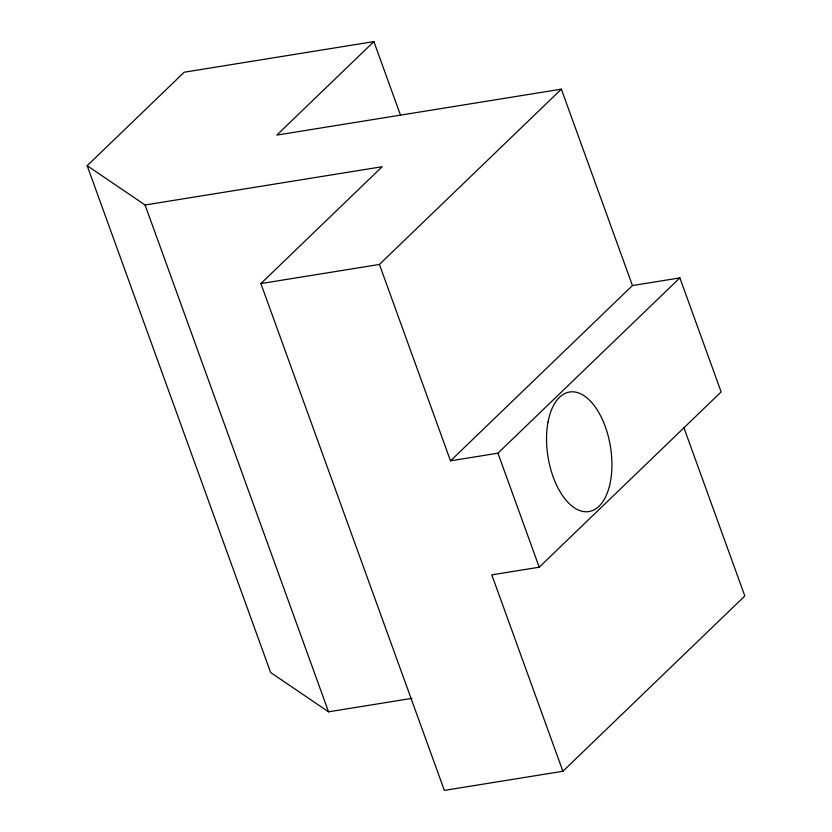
<?xml version="1.0" encoding="UTF-8"?>
<svg xmlns="http://www.w3.org/2000/svg" width="832" height="832" viewBox="0 0 832 832"><rect width="100%" height="100%" fill="white"/><g stroke="black" fill="none" stroke-linecap="round" stroke-linejoin="round"><path stroke-width="1.25" d="M411.85 698.37L328.546 711.818L270.639 672.526L87.173 165.703L184.205 72.218L373.88 41.6L400.421 114.93M373.88 41.6L276.848 135.086L561.361 89.159L632.445 285.553L450.518 460.834L379.423 264.441L561.361 89.159M683.883 427.648L744.827 595.982L562.89 771.264L444.35 790.4L260.884 283.577L382.169 166.722L145.08 204.994L87.173 165.703M450.518 460.834L497.942 453.18L679.869 277.898L721.146 391.934L539.219 567.216L491.795 574.87L562.89 771.264M260.884 283.577L379.423 264.441M632.445 285.553L679.869 277.898M497.942 453.18L539.219 567.216M145.08 204.994L328.546 711.818M548.018 422.032A60.559 31.647 80.8 0 0 586.373 511.774A60.559 31.647 80.8 0 0 603.273 421.512A60.559 31.647 80.8 0 0 548.018 422.032"/></g></svg>
